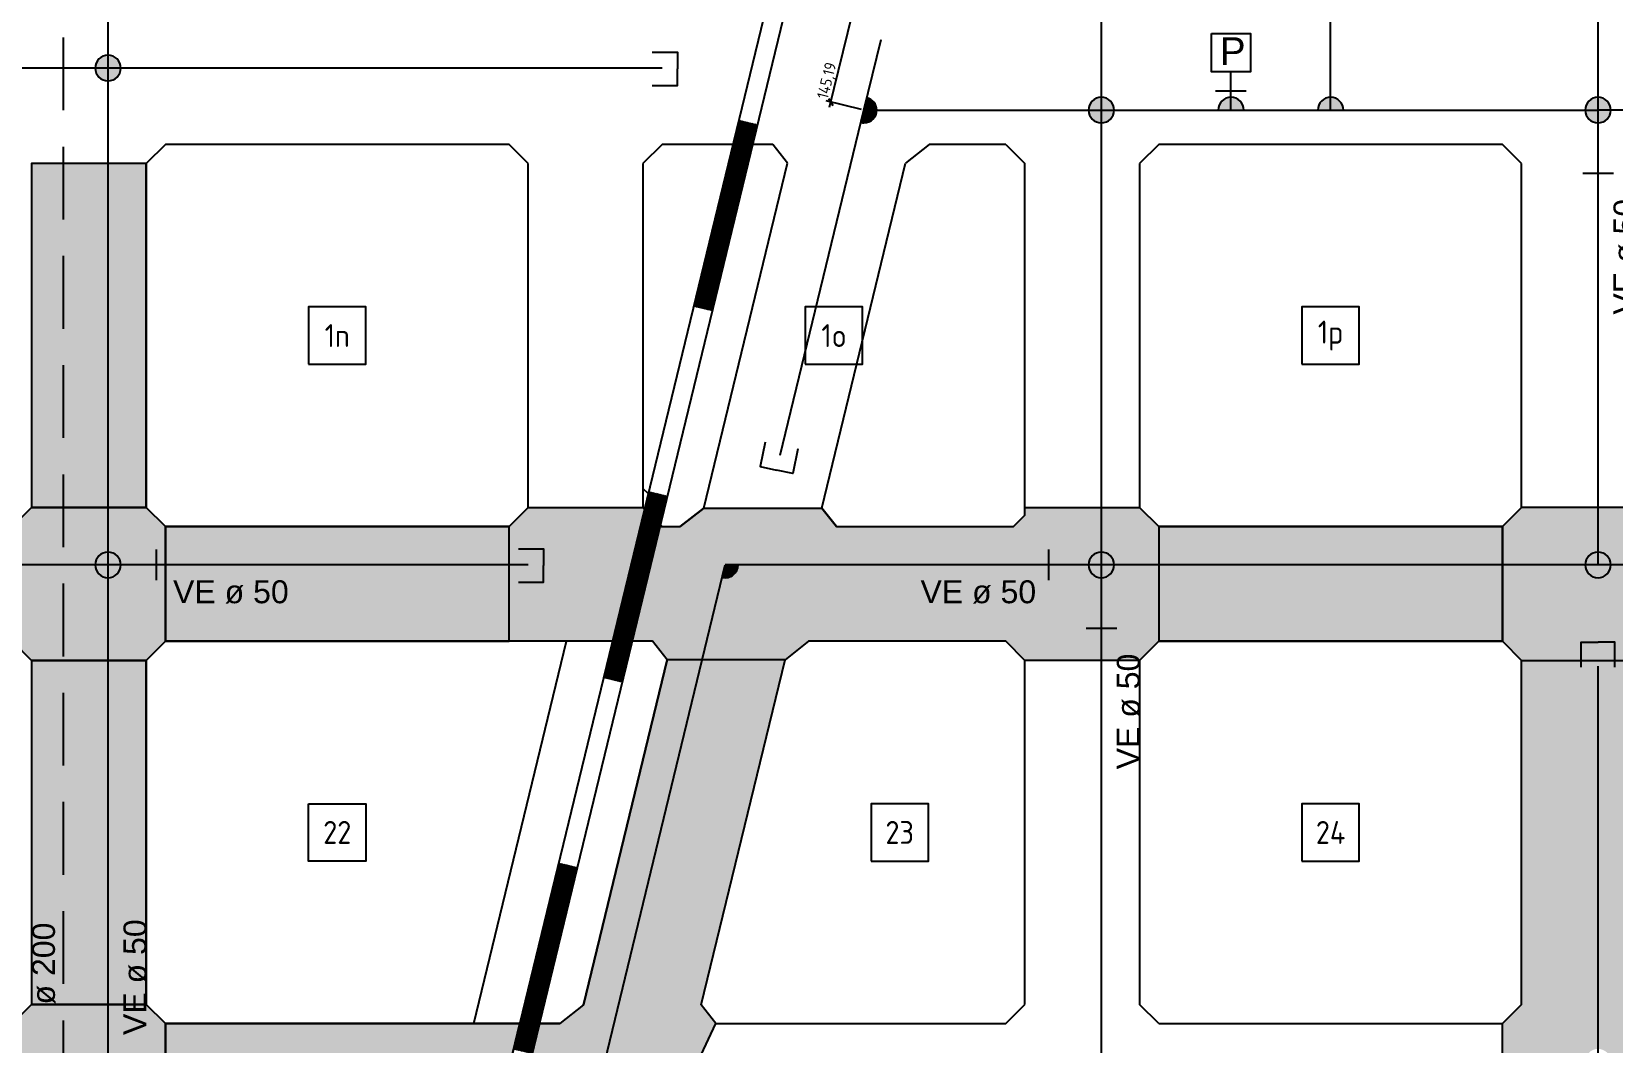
# Model space of a CAD drawing. Extents: x -48 to 13651, y -112 to 3468.
# Drawn here: x 11586.6 to 12000.6, y 1883.9 to 2148.7 of the extents above; entities that cross this region are included whole.
import ezdxf
from ezdxf.enums import TextEntityAlignment as Align

# ---------------------------------------------------------------- set-up
doc = ezdxf.new("R2010")
doc.units = 0
doc.header["$LTSCALE"] = 6
doc.header["$MEASUREMENT"] = 0
doc.linetypes.add('HIDDEN2', pattern=[4.7625, 3.175, -1.5875])
doc.layers.get('0').update_dxf_attribs({"linetype": 'CONTINUOUS'})
doc.layers.get('DEFPOINTS').update_dxf_attribs({"linetype": 'CONTINUOUS'})
for name, color, linetype in [('01', 1, 'CONTINUOUS'), ('02', 2, 'CONTINUOUS'), ('AMPLIACIONES', 2, 'CONTINUOUS'), ('Caño 110mm', 170, 'CONTINUOUS'), ('Caño 50mm', 1, 'CONTINUOUS'), ('Caño 75mm', 2, 'CONTINUOUS'), ('Caño200mm', 6, 'CONTINUOUS'), ('llaves', 3, 'CONTINUOUS'), ('MANZANAS', 7, 'CONTINUOUS'), ('NOMENCLATURA CAÑOS', 3, 'CONTINUOUS'), ('NUMERO-MANZANA', 4, 'CONTINUOUS'), ('Pavimento', 253, 'CONTINUOUS'), ('RED SEC', 150, 'CONTINUOUS')]:
    doc.layers.add(name, color=color, linetype=linetype)
doc.styles.add('ABADIMTCONDE', font='isocp.shx')
doc.styles.add('DATOS', font='arial.ttf')
doc.styles.add('GEOSLAB703LTBT', font='isocp.shx', dxfattribs={"width": 0.9, "height": 8})
doc.dimstyles.new('COTA02', dxfattribs={"dimtxt": 3, "dimasz": 1.5, "dimexe": 1.25, "dimexo": 0.625, "dimgap": 0.3, "dimtad": 1, "dimtoh": 1, "dimdsep": 46, "dimlunit": 6, "dimtxsty": 'ABADIMTCONDE', "dimblk1": 'OBLIQUE', "dimblk2": 'OBLIQUE', "dimsah": 1, "dimcen": 2.5, "dimdle": 1.5, "dimclrd": 60, "dimclre": 60, "dimclrt": 256, "dimadec": 0, "dimazin": 0, "dimtfac": 1, "dimtix": 1, "dimtofl": 0, "dimtmove": 0, "dimatfit": 0, "dimldrblk": 'OBLIQUE', "dimfxl": 1, "dimtolj": 1, "dimtzin": 0, "dimarcsym": 0})
pattern_1 = [(45, (9454.34089, 0), (-0.0883883476, 0.0883883476), []), (135, (9454.34089, 0), (-0.0883883476, -0.0883883476), [])]

# ---------------------------------------------------------------- blocks, each defined once
blk = doc.blocks.new('CUADRADO')
at = {"layer": 'NUMERO-MANZANA', "linetype": 'Continuous'}
blk.add_lwpolyline([(-7.5, -7.5), (7.5, -7.5), (7.5, 7.5), (-7.5, 7.5)], close=True, dxfattribs=at)
blk = doc.blocks.new('_OBLIQUE')
at = {"color": 0, "linetype": 'ByBlock'}
blk.add_line((-0.5, -0.5), (0.5, 0.5), dxfattribs=at)
blk = doc.blocks.new('*D1879')
at = {"layer": 'Caño 110mm', "color": 60, "lineweight": -2, "transparency": 16777216}
for p, q in [((11830.67, 2272.74), (11795.36, 2128.82)), ((11838.4, 2269.29), (11829.1, 2271.58)), ((11803.8, 2128.29), (11794.5, 2130.57))]:
    blk.add_line(p, q, dxfattribs=at)
at = {"layer": 'DEFPOINTS', "color": 0, "transparency": 16777216}
for p in [(11839.01, 2269.15), (11795.71, 2130.27), (11804.41, 2128.14)]:
    blk.add_point(p, dxfattribs=at)
at = {"layer": 'Caño 110mm', "color": 60, "lineweight": -2, "transparency": 16777216, "xscale": 1.5, "yscale": 1.5, "zscale": 1.5}
for p, rotation in [((11830.31, 2271.28), 76.21308151912713), ((11795.71, 2130.27), 256.2130815191272)]:
    blk.add_blockref('_OBLIQUE', p, dxfattribs=dict(at, rotation=rotation))
at = {"layer": 'Caño 110mm', "transparency": 16777216, "insert": (11794.99, 2135.81), "char_height": 3, "attachment_point": 5, "rotation": 76.2131, "style": 'ABADIMTCONDE'}
blk.add_mtext('\\A1;145,19', dxfattribs=at)

msp = doc.modelspace()

# ---------------------------------------------------------------- hatches: boundary and pattern name
at = {"layer": 'MANZANAS', "ltscale": 0.1}
h = msp.add_hatch(dxfattribs=at)
h.set_pattern_fill('ANSI37', color=256, style=0)
h.set_pattern_definition(pattern_1)
h.paths.add_polyline_path([(11776.563, 2124.254), (11771.704, 2125.433), (11759.916, 2076.842), (11764.775, 2075.663)])
h.paths.add_polyline_path([(11752.987, 2027.073), (11748.128, 2028.252), (11736.34, 1979.661), (11741.199, 1978.482)])
h = msp.add_hatch(dxfattribs=at)
h.set_pattern_fill('ANSI37', color=256, style=0)
h.set_pattern_definition(pattern_1)
h.paths.add_polyline_path([(11729.41, 1929.892), (11724.551, 1931.071), (11712.763, 1882.48), (11717.622, 1881.301)])
h.paths.add_polyline_path([(11705.834, 1832.711), (11700.975, 1833.89), (11689.187, 1785.299), (11694.046, 1784.12)])
at = {"layer": 'Pavimento'}
for points in [[(11586.575, 2024.145), (11616.575, 2024.145), (11616.575, 2114.145), (11586.575, 2114.145)], [(11586.575, 1894.145), (11616.575, 1894.145), (11616.575, 1984.145), (11586.575, 1984.145)], [(11712.116, 1858.604), (11716.575, 1854.145), (11746.575, 1854.145), (11751.575, 1859.145), (11765.685, 1889.145), (11761.864, 1894.004), (11783.767, 1984.286), (11752.897, 1984.286), (11730.994, 1894.004), (11724.815, 1889.145), (11719.525, 1889.145)], [(11621.575, 1859.145), (11707.102, 1859.145), (11714.38, 1889.145), (11621.575, 1889.145)]]:
    msp.add_hatch(color=256, dxfattribs=at).paths.add_polyline_path(points)
h = msp.add_hatch(color=256, dxfattribs=at)
h.paths.add_polyline_path([(11716.575, 2024.145), (11746.575, 2024.145), (11747.023, 2023.697), (11738.64, 1989.145), (11711.575, 1989.145), (11711.575, 2019.145)])
h.paths.add_polyline_path([(11621.575, 1989.145), (11711.575, 1989.145), (11711.575, 2019.145), (11621.575, 2019.145)])
h.paths.add_polyline_path([(11621.575, 1989.145), (11621.575, 2019.145), (11616.575, 2024.145), (11586.575, 2024.145), (11581.575, 2019.145), (11581.575, 1989.145), (11586.575, 1984.145), (11616.575, 1984.145)])
h.paths.add_polyline_path([(11491.575, 1989.145), (11581.575, 1989.145), (11581.575, 2019.145), (11491.575, 2019.145)])
h.paths.add_polyline_path([(11491.575, 1989.145), (11491.575, 2019.145), (11486.575, 2024.145), (11456.575, 2024.145), (11451.575, 2019.145), (11451.575, 1989.145), (11456.575, 1984.145), (11486.575, 1984.145)])
h.paths.add_polyline_path([(11361.575, 1989.145), (11451.575, 1989.145), (11451.575, 2019.145), (11361.575, 2019.145)])
h.paths.add_polyline_path([(11361.575, 1989.145), (11361.575, 2019.145), (11356.575, 2024.145), (11326.575, 2024.145), (11321.575, 2019.145), (11321.575, 1989.145), (11326.575, 1984.145), (11356.575, 1984.145)])
h.paths.add_polyline_path([(11231.575, 1989.145), (11321.575, 1989.145), (11321.575, 2019.145), (11231.575, 2019.145)])
h.paths.add_polyline_path([(11231.575, 1989.145), (11231.575, 2019.145), (11226.575, 2024.145), (11196.575, 2024.145), (11191.575, 2019.145), (11191.575, 1989.145), (11196.575, 1984.145), (11226.575, 1984.145)])
h.paths.add_polyline_path([(11101.575, 1989.145), (11191.575, 1989.145), (11191.575, 2019.145), (11101.575, 2019.145)])
h.paths.add_polyline_path([(11101.575, 1989.145), (11101.575, 2019.145), (11096.575, 2024.145), (11066.575, 2024.145), (11061.575, 2019.145), (11061.575, 1989.145), (11066.575, 1984.145), (11096.575, 1984.145)])
h.paths.add_polyline_path([(10971.575, 1989.145), (11061.575, 1989.145), (11061.575, 2019.145), (10971.575, 2019.145)])
h.paths.add_polyline_path([(10971.575, 1989.145), (10971.575, 2019.145), (10966.575, 2024.145), (10936.575, 2024.145), (10931.575, 2019.145), (10931.575, 1989.145), (10936.575, 1984.145), (10966.575, 1984.145)])
h.paths.add_polyline_path([(10841.575, 1989.145), (10931.575, 1989.145), (10931.575, 2019.145), (10841.575, 2019.145)])
h.paths.add_polyline_path([(10841.575, 1989.145), (10841.575, 2019.145), (10836.575, 2024.145), (10806.575, 2024.145), (10801.575, 2019.145), (10801.575, 1989.145), (10806.575, 1984.145), (10836.575, 1984.145)])
h.paths.add_polyline_path([(10711.575, 1989.145), (10801.575, 1989.145), (10801.575, 2019.145), (10711.575, 2019.145)])
h.paths.add_polyline_path([(10711.575, 1989.145), (10711.575, 2019.145), (10706.575, 2024.145), (10676.575, 2024.145), (10671.575, 2019.145), (10671.575, 1989.145), (10676.575, 1984.145), (10706.575, 1984.145)])
h.paths.add_polyline_path([(10581.575, 1989.145), (10671.575, 1989.145), (10671.575, 2019.145), (10581.575, 2019.145)])
h.paths.add_polyline_path([(10581.575, 1989.145), (10581.575, 2019.145), (10576.575, 2024.145), (10546.575, 2024.145), (10541.575, 2019.145), (10541.575, 1989.145), (10546.575, 1984.145), (10576.575, 1984.145)])
h.paths.add_polyline_path([(10451.575, 1989.145), (10541.575, 1989.145), (10541.575, 2019.145), (10451.575, 2019.145)])
h.paths.add_polyline_path([(10451.575, 1989.145), (10451.575, 2019.145), (10446.575, 2024.145), (10416.575, 2024.145), (10411.575, 2019.145), (10411.575, 1989.145), (10416.575, 1984.145), (10446.575, 1984.145)])
h.paths.add_polyline_path([(10191.575, 1989.145), (10411.575, 1989.145), (10411.575, 2019.145), (10191.575, 2019.145)])
h.paths.add_polyline_path([(10191.575, 1989.145), (10191.575, 2019.145), (10186.575, 2024.145), (10156.575, 2024.145), (10151.575, 2019.145), (10151.575, 1989.145), (10156.575, 1984.145), (10186.575, 1984.145)])
h.paths.add_polyline_path([(10061.575, 1989.145), (10151.575, 1989.145), (10151.575, 2019.145), (10061.575, 2019.145)])
h.paths.add_polyline_path([(10021.575, 2019.145), (10026.575, 2024.145), (10056.575, 2024.145), (10061.575, 2019.145), (10061.575, 1989.145), (10021.575, 1989.145)])
h.paths.add_polyline_path([(9931.575, 1989.145), (10021.575, 1989.145), (10021.575, 2019.145), (9931.575, 2019.145)])
h.paths.add_polyline_path([(9931.575, 1989.145), (9931.575, 2019.145), (9926.575, 2024.145), (9896.575, 2024.145), (9891.575, 2019.145), (9891.575, 1989.145), (9896.575, 1984.145), (9926.575, 1984.145)])
h = msp.add_hatch(color=256, dxfattribs=at)
h.paths.add_polyline_path([(13014.855, 1989.145), (13014.855, 2019.145), (13163.357, 2019.145), (13169.524, 2024.007), (13159.987, 1984.283), (13156.154, 1989.145)])
h.paths.add_polyline_path([(13014.855, 1989.145), (13010.774, 1984.231), (12980.27, 1984.145), (12974.334, 1989.145), (12974.334, 2019.145), (13014.855, 2019.145)])
h.paths.add_polyline_path([(12921.575, 1989.145), (12974.334, 1989.145), (12974.334, 2019.145), (12921.575, 2019.145)])
h.paths.add_polyline_path([(12921.575, 1989.145), (12916.575, 1984.145), (12886.575, 1984.145), (12881.575, 1989.145), (12881.575, 2019.145), (12921.575, 2019.145)])
h.paths.add_polyline_path([(12881.575, 1989.145), (12791.575, 1989.145), (12791.575, 2019.145), (12881.575, 2019.145)])
h.paths.add_polyline_path([(12791.575, 1989.145), (12791.575, 2019.145), (12786.575, 2024.145), (12756.575, 2024.145), (12751.575, 2019.145), (12751.575, 1989.145), (12756.575, 1984.145), (12786.575, 1984.145)])
h.paths.add_polyline_path([(12661.575, 1989.145), (12751.575, 1989.145), (12751.575, 2019.145), (12661.575, 2019.145)])
h.paths.add_polyline_path([(12621.575, 1989.145), (12626.575, 1984.145), (12656.575, 1984.145), (12661.575, 1989.145), (12661.575, 2019.145), (12621.575, 2019.145)])
h.paths.add_polyline_path([(12531.575, 1989.145), (12621.575, 1989.145), (12621.575, 2019.145), (12531.575, 2019.145)])
h.paths.add_polyline_path([(12531.575, 1989.145), (12531.575, 2019.145), (12526.575, 2024.145), (12496.575, 2024.145), (12491.575, 2019.145), (12491.575, 1989.145), (12496.575, 1984.145), (12526.575, 1984.145)])
h.paths.add_polyline_path([(12401.575, 1989.145), (12491.575, 1989.145), (12491.575, 2019.145), (12401.575, 2019.145)])
h.paths.add_polyline_path([(12401.575, 1989.145), (12401.575, 2019.145), (12396.575, 2024.145), (12366.575, 2024.145), (12361.575, 2019.145), (12361.575, 1989.145), (12366.575, 1984.145), (12396.575, 1984.145)])
h.paths.add_polyline_path([(12271.575, 1989.145), (12361.575, 1989.145), (12361.575, 2019.145), (12271.575, 2019.145)])
h.paths.add_polyline_path([(12271.575, 1989.145), (12271.575, 2019.145), (12266.575, 2024.145), (12236.575, 2024.145), (12231.575, 2019.145), (12231.575, 1989.145), (12236.575, 1984.145), (12266.575, 1984.145)])
h.paths.add_polyline_path([(12141.575, 1989.145), (12231.575, 1989.145), (12231.575, 2019.145), (12141.575, 2019.145)])
h.paths.add_polyline_path([(12141.575, 1989.145), (12141.575, 2019.145), (12136.575, 2024.145), (12106.575, 2024.145), (12101.575, 2019.145), (12101.575, 1989.145), (12106.575, 1984.145), (12136.575, 1984.145)])
h.paths.add_polyline_path([(12011.575, 1989.145), (12101.575, 1989.145), (12101.575, 2019.145), (12011.575, 2019.145)])
h.paths.add_polyline_path([(12011.575, 1989.145), (12011.575, 2019.145), (12006.575, 2024.145), (11976.575, 2024.145), (11971.575, 2019.145), (11971.575, 1989.145), (11976.575, 1984.145), (12006.575, 1984.145)])
h.paths.add_polyline_path([(11881.575, 1989.145), (11971.575, 1989.145), (11971.575, 2019.145), (11881.575, 2019.145)])
h.paths.add_polyline_path([(11743.785, 1989.145), (11751.064, 2019.145), (11756.354, 2019.145), (11762.532, 2024.004), (11793.403, 2024.004), (11797.224, 2019.145), (11843.575, 2019.145), (11846.575, 2022.145), (11846.575, 2024.145), (11876.575, 2024.145), (11881.575, 2019.145), (11881.575, 1989.145), (11876.575, 1984.145), (11846.575, 1984.145), (11841.575, 1989.145), (11789.946, 1989.145), (11783.767, 1984.286), (11752.897, 1984.286), (11749.076, 1989.145)])
h = msp.add_hatch(color=256, dxfattribs=at)
h.dxf.hatch_style = 2
h.paths.add_polyline_path([(12006.575, 1854.145), (12011.575, 1859.145), (12011.575, 1879.145), (11999.926, 1879.145, -0.4142136), (11996.575, 1875.794), (11996.575, 1764.145), (12006.575, 1764.145)], flags=17)
h.paths.add_polyline_path([(11996.575, 1882.497, -0.4142136), (11999.926, 1879.145), (12011.575, 1879.145), (12011.575, 1889.145), (12006.575, 1894.145), (12006.575, 1984.145), (11976.575, 1984.145), (11976.575, 1894.145), (11971.575, 1889.145), (11971.575, 1873.129), (11983.223, 1873.129, -0.4142136), (11986.575, 1876.48, -1), (11986.575, 1869.777), (11986.575, 1764.145), (11996.575, 1764.145), (11996.575, 1875.794, -1)])
h.paths.add_polyline_path([(11986.575, 1869.777, -0.4142136), (11983.223, 1873.129), (11971.575, 1873.129), (11971.575, 1859.145), (11976.575, 1854.145), (11976.575, 1764.145), (11986.575, 1764.145)], flags=17)
h = msp.add_hatch(color=256, dxfattribs=at)
h.paths.add_polyline_path([(10711.575, 1859.145), (10801.575, 1859.145), (10801.575, 1889.145), (10711.575, 1889.145)])
h.paths.add_polyline_path([(10841.575, 1859.145), (10841.575, 1889.145), (10836.575, 1894.145), (10806.575, 1894.145), (10801.575, 1889.145), (10801.575, 1859.145), (10806.575, 1854.145), (10836.575, 1854.145)])
h.paths.add_polyline_path([(10841.575, 1859.145), (10931.575, 1859.145), (10931.575, 1889.145), (10841.575, 1889.145)])
h.paths.add_polyline_path([(10971.575, 1859.145), (10971.575, 1889.145), (10966.575, 1894.145), (10936.575, 1894.145), (10931.575, 1889.145), (10931.575, 1859.145), (10936.575, 1854.145), (10966.575, 1854.145)])
h.paths.add_polyline_path([(10971.575, 1859.145), (11061.575, 1859.145), (11061.575, 1889.145), (10971.575, 1889.145)])
h.paths.add_polyline_path([(11101.575, 1859.145), (11101.575, 1889.145), (11096.575, 1894.145), (11066.575, 1894.145), (11061.575, 1889.145), (11061.575, 1859.145), (11066.575, 1854.145), (11096.575, 1854.145)])
h.paths.add_polyline_path([(11101.575, 1859.145), (11191.575, 1859.145), (11191.575, 1889.145), (11101.575, 1889.145)])
h.paths.add_polyline_path([(11231.575, 1859.145), (11231.575, 1889.145), (11226.575, 1894.145), (11196.575, 1894.145), (11191.575, 1889.145), (11191.575, 1859.145), (11196.575, 1854.145), (11226.575, 1854.145)])
h.paths.add_polyline_path([(11231.575, 1859.145), (11321.575, 1859.145), (11321.575, 1889.145), (11231.575, 1889.145)])
h.paths.add_polyline_path([(11361.575, 1859.145), (11361.575, 1889.145), (11356.575, 1894.145), (11326.575, 1894.145), (11321.575, 1889.145), (11321.575, 1859.145), (11326.575, 1854.145), (11356.575, 1854.145)])
h.paths.add_polyline_path([(11361.575, 1859.145), (11451.575, 1859.145), (11451.575, 1889.145), (11361.575, 1889.145)])
h.paths.add_polyline_path([(11491.575, 1859.145), (11491.575, 1889.145), (11486.575, 1894.145), (11456.575, 1894.145), (11451.575, 1889.145), (11451.575, 1859.145), (11456.575, 1854.145), (11486.575, 1854.145)])
h.paths.add_polyline_path([(11491.575, 1859.145), (11581.575, 1859.145), (11581.575, 1889.145), (11491.575, 1889.145)])
h.paths.add_polyline_path([(11621.575, 1859.145), (11621.575, 1889.145), (11616.575, 1894.145), (11586.575, 1894.145), (11581.575, 1889.145), (11581.575, 1859.145), (11586.575, 1854.145), (11616.575, 1854.145)])
at = {"layer": 'RED SEC'}
h = msp.add_hatch(color=256, dxfattribs=at)
edge = h.paths.add_edge_path()
edge.add_line((11606.575, 2142.497), (11606.575, 2135.794))
edge.add_arc((11606.575, 2139.145), 3.351, 90, 270, ccw=False)
h = msp.add_hatch(color=256, dxfattribs=at)
edge = h.paths.add_edge_path()
edge.add_line((11606.575, 2142.497), (11606.575, 2135.794))
edge.add_arc((11606.575, 2139.145), 3.351, 270, 450)
h = msp.add_hatch(color=256, dxfattribs=at)
edge = h.paths.add_edge_path()
edge.add_line((11804.41, 2128.141), (11803.62, 2124.884))
edge.add_arc((11804.41, 2128.141), 3.351, 256.36327, 270)
edge.add_line((11804.41, 2124.79), (11804.41, 2128.141))
h = msp.add_hatch(color=256, dxfattribs=at)
edge = h.paths.add_edge_path()
edge.add_line((11807.761, 2128.141), (11804.41, 2128.141))
edge.add_line((11804.41, 2128.141), (11804.41, 2124.79))
edge.add_arc((11804.41, 2128.141), 3.351, 270, 360)
h = msp.add_hatch(color=256, dxfattribs=at)
edge = h.paths.add_edge_path()
edge.add_line((11805.209, 2131.396), (11804.41, 2128.141))
edge.add_line((11804.41, 2128.141), (11807.761, 2128.141))
edge.add_arc((11804.41, 2128.141), 3.351, 0, 76.21308)
h = msp.add_hatch(color=256, dxfattribs=at)
edge = h.paths.add_edge_path()
edge.add_line((11866.575, 2131.492), (11866.575, 2124.79))
edge.add_arc((11866.575, 2128.141), 3.351, 90, 270, ccw=False)
h = msp.add_hatch(color=256, dxfattribs=at)
edge = h.paths.add_edge_path()
edge.add_line((11866.575, 2131.492), (11866.575, 2124.79))
edge.add_arc((11866.575, 2128.141), 3.351, 270, 450)
h = msp.add_hatch(color=256, dxfattribs=at)
edge = h.paths.add_edge_path()
edge.add_line((11897.141, 2128.141), (11903.844, 2128.141))
edge.add_arc((11900.492, 2128.141), 3.351, 360, 540)
h = msp.add_hatch(color=256, dxfattribs=at)
edge = h.paths.add_edge_path()
edge.add_line((11929.926, 2128.141), (11923.223, 2128.141))
edge.add_arc((11926.575, 2128.141), 3.351, 0, 180, ccw=False)
h = msp.add_hatch(color=256, dxfattribs=at)
edge = h.paths.add_edge_path()
edge.add_line((11996.575, 2131.492), (11996.575, 2124.79))
edge.add_arc((11996.575, 2128.141), 3.351, 90, 270, ccw=False)
h = msp.add_hatch(color=256, dxfattribs=at)
edge = h.paths.add_edge_path()
edge.add_line((11996.575, 2131.492), (11996.575, 2124.79))
edge.add_arc((11996.575, 2128.141), 3.351, 270, 450)
h = msp.add_hatch(color=256, dxfattribs=at)
edge = h.paths.add_edge_path()
edge.add_line((11606.575, 2012.497), (11606.575, 2005.794))
edge.add_arc((11606.575, 2009.145), 3.351, 90, 270, ccw=False)
h = msp.add_hatch(color=256, dxfattribs=at)
edge = h.paths.add_edge_path()
edge.add_line((11606.575, 2012.497), (11606.575, 2005.794))
edge.add_arc((11606.575, 2009.145), 3.351, 270, 450)
h = msp.add_hatch(color=256, dxfattribs=at)
edge = h.paths.add_edge_path()
edge.add_line((11866.575, 2012.497), (11866.575, 2005.794))
edge.add_arc((11866.575, 2009.145), 3.351, 90, 270, ccw=False)
h = msp.add_hatch(color=256, dxfattribs=at)
edge = h.paths.add_edge_path()
edge.add_line((11866.575, 2012.497), (11866.575, 2005.794))
edge.add_arc((11866.575, 2009.145), 3.351, 270, 450)
h = msp.add_hatch(color=256, dxfattribs=at)
edge = h.paths.add_edge_path()
edge.add_line((11999.926, 2009.145), (11993.223, 2009.145))
edge.add_arc((11996.575, 2009.145), 3.351, 0, 180, ccw=False)
h = msp.add_hatch(color=256, dxfattribs=at)
edge = h.paths.add_edge_path()
edge.add_line((11771.465, 2009.145), (11768.113, 2009.145))
edge.add_line((11768.113, 2009.145), (11767.395, 2005.872))
edge.add_arc((11768.113, 2009.145), 3.351, 257.6294, 360)
h = msp.add_hatch(color=256, dxfattribs=at)
edge = h.paths.add_edge_path()
edge.add_line((11993.223, 2009.145), (11999.926, 2009.145))
edge.add_arc((11996.575, 2009.145), 3.351, -180, 0, ccw=False)

# ---------------------------------------------------------------- linework, layer by layer
at = {"layer": '01'}
msp.add_lwpolyline([(11895.384, 2148.198), (11905.601, 2148.198), (11905.601, 2138.162), (11895.384, 2138.162)], close=True, dxfattribs=at)
msp.add_lwpolyline([(11900.492, 2128.141), (11900.492, 2138.162)], dxfattribs=at)
at = {"layer": 'Caño 50mm'}
for p, q in [((11606.575, 1873.129), (11606.575, 2305.7)), ((11866.575, 1658.374), (11866.575, 2269.145)), ((11996.575, 2009.145), (11996.575, 2269.145)), ((11926.575, 2128.141), (11926.575, 2182.544)), ((11751.575, 2139.145), (11463.121, 2139.145)), ((11782.507, 2037.859), (11804.41, 2128.141)), ((11804.41, 2128.141), (11996.575, 2128.141)), ((11716.575, 2009.145), (11216.575, 2009.145)), ((11736.575, 1879.145), (11768.113, 2009.145)), ((11996.575, 2009.145), (11768.113, 2009.145)), ((11996.575, 1749.145), (11996.575, 1982.614))]:
    msp.add_line(p, q, dxfattribs=at)
at = {"layer": 'Caño 50mm', "linetype": 'HIDDEN2'}
msp.add_line((11804.41, 2128.141), (11839.01, 2269.145), dxfattribs=at)
at = {"layer": 'Caño 75mm'}
for p, q in [((12256.575, 2128.141), (11996.575, 2128.141)), ((12256.575, 2009.145), (11996.575, 2009.145)), ((11737.96, 1884.856), (11737.96, 1884.856))]:
    msp.add_line(p, q, dxfattribs=at)
at = {"layer": 'Caño200mm', "linetype": 'HIDDEN2'}
msp.add_line((11594.795, 2518.609), (11594.795, 1873.129), dxfattribs=at)
at = {"layer": 'llaves'}
for points in [[(11749.033, 2143.345), (11755.586, 2143.345), (11755.586, 2138.971)], [(11749.033, 2134.597), (11755.586, 2134.597), (11755.586, 2138.971)], [(11778.586, 2041.29), (11777.225, 2034.879), (11781.504, 2033.971)], [(11787.144, 2039.473), (11785.783, 2033.062), (11781.504, 2033.971)], [(11714.033, 2013.345), (11720.586, 2013.345), (11720.586, 2008.971)], [(11714.033, 2004.597), (11720.586, 2004.597), (11720.586, 2008.971)], [(11992.2, 1982.368), (11992.2, 1988.922), (11996.575, 1988.922)], [(12000.949, 1982.368), (12000.949, 1988.922), (11996.575, 1988.922)]]:
    msp.add_lwpolyline(points, dxfattribs=at)
at = {"layer": 'MANZANAS', "ltscale": 0.1}
msp.add_line((11237.801, -75.287), (12054.026, 3289.145), dxfattribs=at)
at = {"layer": 'MANZANAS'}
for p, q in [((11242.946, -75.287), (12059.171, 3289.145)), ((11621.575, 2119.145), (11616.575, 2114.145)), ((11711.575, 2119.145), (11621.575, 2119.145)), ((11716.575, 2114.145), (11711.575, 2119.145)), ((11751.575, 2119.145), (11746.575, 2114.145)), ((11770.179, 2119.145), (11751.575, 2119.145)), ((11780.614, 2119.145), (11775.324, 2119.145)), ((11784.435, 2114.286), (11780.614, 2119.145)), ((11821.484, 2119.145), (11815.305, 2114.286)), ((11841.575, 2119.145), (11821.484, 2119.145)), ((11841.575, 2119.145), (11846.575, 2114.145)), ((11881.575, 2119.145), (11876.575, 2114.145)), ((11971.575, 2119.145), (11881.575, 2119.145)), ((11976.575, 2114.145), (11971.575, 2119.145)), ((11616.575, 2114.145), (11616.575, 2024.145)), ((11716.575, 2024.145), (11716.575, 2114.145)), ((11746.575, 2114.145), (11746.575, 2024.145)), ((11762.532, 2024.004), (11784.435, 2114.286)), ((11793.403, 2024.004), (11815.305, 2114.286)), ((11846.575, 2022.145), (11846.575, 2114.145)), ((11876.575, 2114.145), (11876.575, 2024.145)), ((11976.575, 2024.145), (11976.575, 2114.145)), ((11747.999, 2027.721), (11746.575, 2029.145)), ((11621.575, 2019.145), (11616.575, 2024.145)), ((11711.575, 2019.145), (11716.575, 2024.145)), ((11746.575, 2024.145), (11751.575, 2019.145)), ((11762.532, 2024.004), (11756.354, 2019.145)), ((11797.224, 2019.145), (11793.403, 2024.004)), ((11843.575, 2019.145), (11846.575, 2022.145)), ((11881.575, 2019.145), (11876.575, 2024.145)), ((11976.575, 2024.145), (11971.575, 2019.145)), ((11621.575, 2019.145), (11711.575, 2019.145)), ((11751.064, 2019.145), (11756.354, 2019.145)), ((11797.575, 2019.145), (11843.575, 2019.145)), ((11881.575, 2019.145), (11971.575, 2019.145)), ((11616.575, 1984.145), (11621.575, 1989.145)), ((11738.64, 1989.145), (11621.575, 1989.145)), ((11702.285, 1889.145), (11726.546, 1989.145)), ((11749.076, 1989.145), (11743.785, 1989.145)), ((11752.897, 1984.286), (11749.076, 1989.145)), ((11789.946, 1989.145), (11783.767, 1984.286)), ((11841.575, 1989.145), (11789.946, 1989.145)), ((11841.575, 1989.145), (11846.575, 1984.145)), ((11881.575, 1989.145), (11876.575, 1984.145)), ((11971.575, 1989.145), (11881.575, 1989.145)), ((11971.575, 1989.145), (11976.575, 1984.145)), ((11616.575, 1984.145), (11616.575, 1894.145)), ((11730.994, 1894.004), (11752.897, 1984.286)), ((11761.864, 1894.004), (11783.767, 1984.286)), ((11846.575, 1894.145), (11846.575, 1984.145)), ((11876.575, 1984.145), (11876.575, 1894.145)), ((11976.575, 1894.145), (11976.575, 1984.145)), ((11621.575, 1889.145), (11616.575, 1894.145)), ((11730.994, 1894.004), (11724.815, 1889.145)), ((11765.685, 1889.145), (11761.864, 1894.004)), ((11841.575, 1889.145), (11846.575, 1894.145)), ((11881.575, 1889.145), (11876.575, 1894.145)), ((11976.575, 1894.145), (11971.575, 1889.145)), ((11621.575, 1889.145), (11714.38, 1889.145)), ((11719.525, 1889.145), (11724.815, 1889.145)), ((11765.685, 1889.145), (11841.575, 1889.145)), ((11881.575, 1889.145), (11971.575, 1889.145))]:
    msp.add_line(p, q, dxfattribs=at)
at = {"layer": 'NOMENCLATURA CAÑOS'}
for points in [[(11896.484, 2133.151), (11904.501, 2133.151)], [(11992.566, 2111.625), (12000.583, 2111.625)], [(11619.158, 2013.154), (11619.158, 2005.137)], [(11852.742, 2013.154), (11852.742, 2005.137)], [(11862.566, 1992.629), (11870.583, 1992.629)]]:
    msp.add_lwpolyline(points, dxfattribs=at)
at = {"layer": 'NUMERO-MANZANA'}
msp.add_lwpolyline([(11659.075, 1946.645), (11674.075, 1946.645), (11674.075, 1931.645), (11659.075, 1931.645)], close=True, dxfattribs=at)
at = {"layer": 'Pavimento'}
msp.add_line((11971.575, 1859.145), (11971.575, 1889.145), dxfattribs=at)
for points in [[(11586.575, 2024.145), (11616.575, 2024.145), (11616.575, 2114.145), (11586.575, 2114.145)], [(11621.575, 1989.145), (11621.575, 2019.145), (11616.575, 2024.145), (11586.575, 2024.145), (11581.575, 2019.145), (11581.575, 1989.145), (11586.575, 1984.145), (11616.575, 1984.145), (11621.575, 1989.145)], [(11716.575, 2024.145), (11746.575, 2024.145), (11747.023, 2023.697), (11738.64, 1989.145), (11711.575, 1989.145), (11711.575, 2019.145)], [(11743.785, 1989.145), (11751.064, 2019.145), (11756.354, 2019.145), (11762.532, 2024.004), (11793.403, 2024.004), (11797.224, 2019.145), (11843.575, 2019.145), (11846.575, 2022.145), (11846.575, 2024.145), (11876.575, 2024.145), (11881.575, 2019.145), (11881.575, 1989.145), (11876.575, 1984.145), (11846.575, 1984.145), (11841.575, 1989.145), (11789.946, 1989.145), (11783.767, 1984.286), (11752.897, 1984.286), (11749.076, 1989.145), (11743.785, 1989.145)], [(12011.575, 1989.145), (12011.575, 2019.145), (12006.575, 2024.145), (11976.575, 2024.145), (11971.575, 2019.145), (11971.575, 1989.145), (11976.575, 1984.145), (12006.575, 1984.145), (12011.575, 1989.145)], [(11621.575, 1989.145), (11711.575, 1989.145), (11711.575, 2019.145), (11621.575, 2019.145)], [(11881.575, 1989.145), (11971.575, 1989.145), (11971.575, 2019.145), (11881.575, 2019.145)], [(11586.575, 1894.145), (11616.575, 1894.145), (11616.575, 1984.145), (11586.575, 1984.145)], [(11621.575, 1859.145), (11621.575, 1889.145), (11616.575, 1894.145), (11586.575, 1894.145), (11581.575, 1889.145), (11581.575, 1859.145), (11586.575, 1854.145), (11616.575, 1854.145), (11621.575, 1859.145)], [(11621.575, 1859.145), (11707.102, 1859.145), (11714.38, 1889.145), (11621.575, 1889.145)]]:
    msp.add_lwpolyline(points, close=True, dxfattribs=at)
msp.add_lwpolyline([(11712.116, 1858.604), (11716.575, 1854.145), (11746.575, 1854.145), (11751.575, 1859.145), (11765.685, 1889.145), (11761.864, 1894.004), (11783.767, 1984.286), (11752.897, 1984.286), (11730.994, 1894.004), (11724.815, 1889.145), (11719.525, 1889.145), (11712.116, 1858.604)], dxfattribs=at)
at = {"layer": 'RED SEC'}
for centre, start, end in [((11606.575, 2139.145), 90, 270), ((11606.575, 2139.145), 270, 90), ((11804.41, 2128.141), 270, 0), ((11804.41, 2128.141), 0, 76.21308), ((11866.575, 2128.141), 90, 270), ((11866.575, 2128.141), 270, 90), ((11900.492, 2128.141), 0, 180), ((11926.575, 2128.141), 0, 180), ((11996.575, 2128.141), 90, 270), ((11996.575, 2128.141), 270, 90), ((11804.41, 2128.141), 256.36327, 270), ((11606.575, 2009.145), 90, 270), ((11606.575, 2009.145), 270, 90), ((11866.575, 2009.145), 90, 270), ((11866.575, 2009.145), 270, 90), ((11996.575, 2009.145), 0, 180), ((11768.113, 2009.145), 257.6294, 0), ((11996.575, 2009.145), 180, 0)]:
    msp.add_arc(centre, 3.351, start, end, dxfattribs=at)

# ---------------------------------------------------------------- block references
at = {"layer": 'AMPLIACIONES', "ltscale": 0.1}
for p in [(11666.575, 2069.145), (11796.575, 2069.145), (11926.575, 2069.145), (11926.575, 1939.145)]:
    msp.add_blockref('CUADRADO', p, dxfattribs=at)
at = {"layer": 'NUMERO-MANZANA', "ltscale": 0.1}
msp.add_blockref('CUADRADO', (11813.787, 1939.145), dxfattribs=at)

# ---------------------------------------------------------------- texts
at = {"layer": '01', "style": 'DATOS'}
msp.add_text('P', height=7.2, dxfattribs=at).set_placement((11897.615, 2139.986))
at = {"layer": '02', "color": 2, "style": 'DATOS'}
for s, rotation, p in [('VE ø 50', 89.9391, (12006.588, 2074.633)), ('VE ø 50', 359.9391, (11623.585, 1999.132)), ('VE ø 50', 359.9391, (11819.225, 1999.132)), ('VE ø 50', 89.9391, (11876.588, 1955.637)), (' ø 200', 89.9391, (11592.662, 1891.783)), ('VE ø 50', 89.9391, (11616.588, 1886.12))]:
    msp.add_text(s, height=6, rotation=rotation, dxfattribs=at).set_placement(p)
at = {"layer": 'NUMERO-MANZANA', "style": 'GEOSLAB703LTBT'}
for s, p in [('1n', (11666.575, 2069.145)), ('1o', (11796.575, 2069.145)), ('1p', (11926.575, 2069.145)), ('22', (11666.575, 1939.145)), ('23', (11813.787, 1939.145)), ('24', (11926.575, 1939.145))]:
    msp.add_text(s, height=6, dxfattribs=at).set_placement(p, align=Align.MIDDLE)

# ---------------------------------------------------------------- dimensions: what is measured, and where the dimension line sits
at = {"layer": 'Caño 110mm'}
dim = msp.add_linear_dim(base=(11795.714, 2130.275), p1=(11839.01, 2269.145), p2=(11804.41, 2128.141), angle=256.21308, dimstyle='COTA02', dxfattribs=at)
dim.commit()
dim.dimension.update_dxf_attribs({"geometry": '*D1879', "text_midpoint": (11796.955, 2135.331), "dimtype": 161})

doc.saveas('drawing.dxf')
